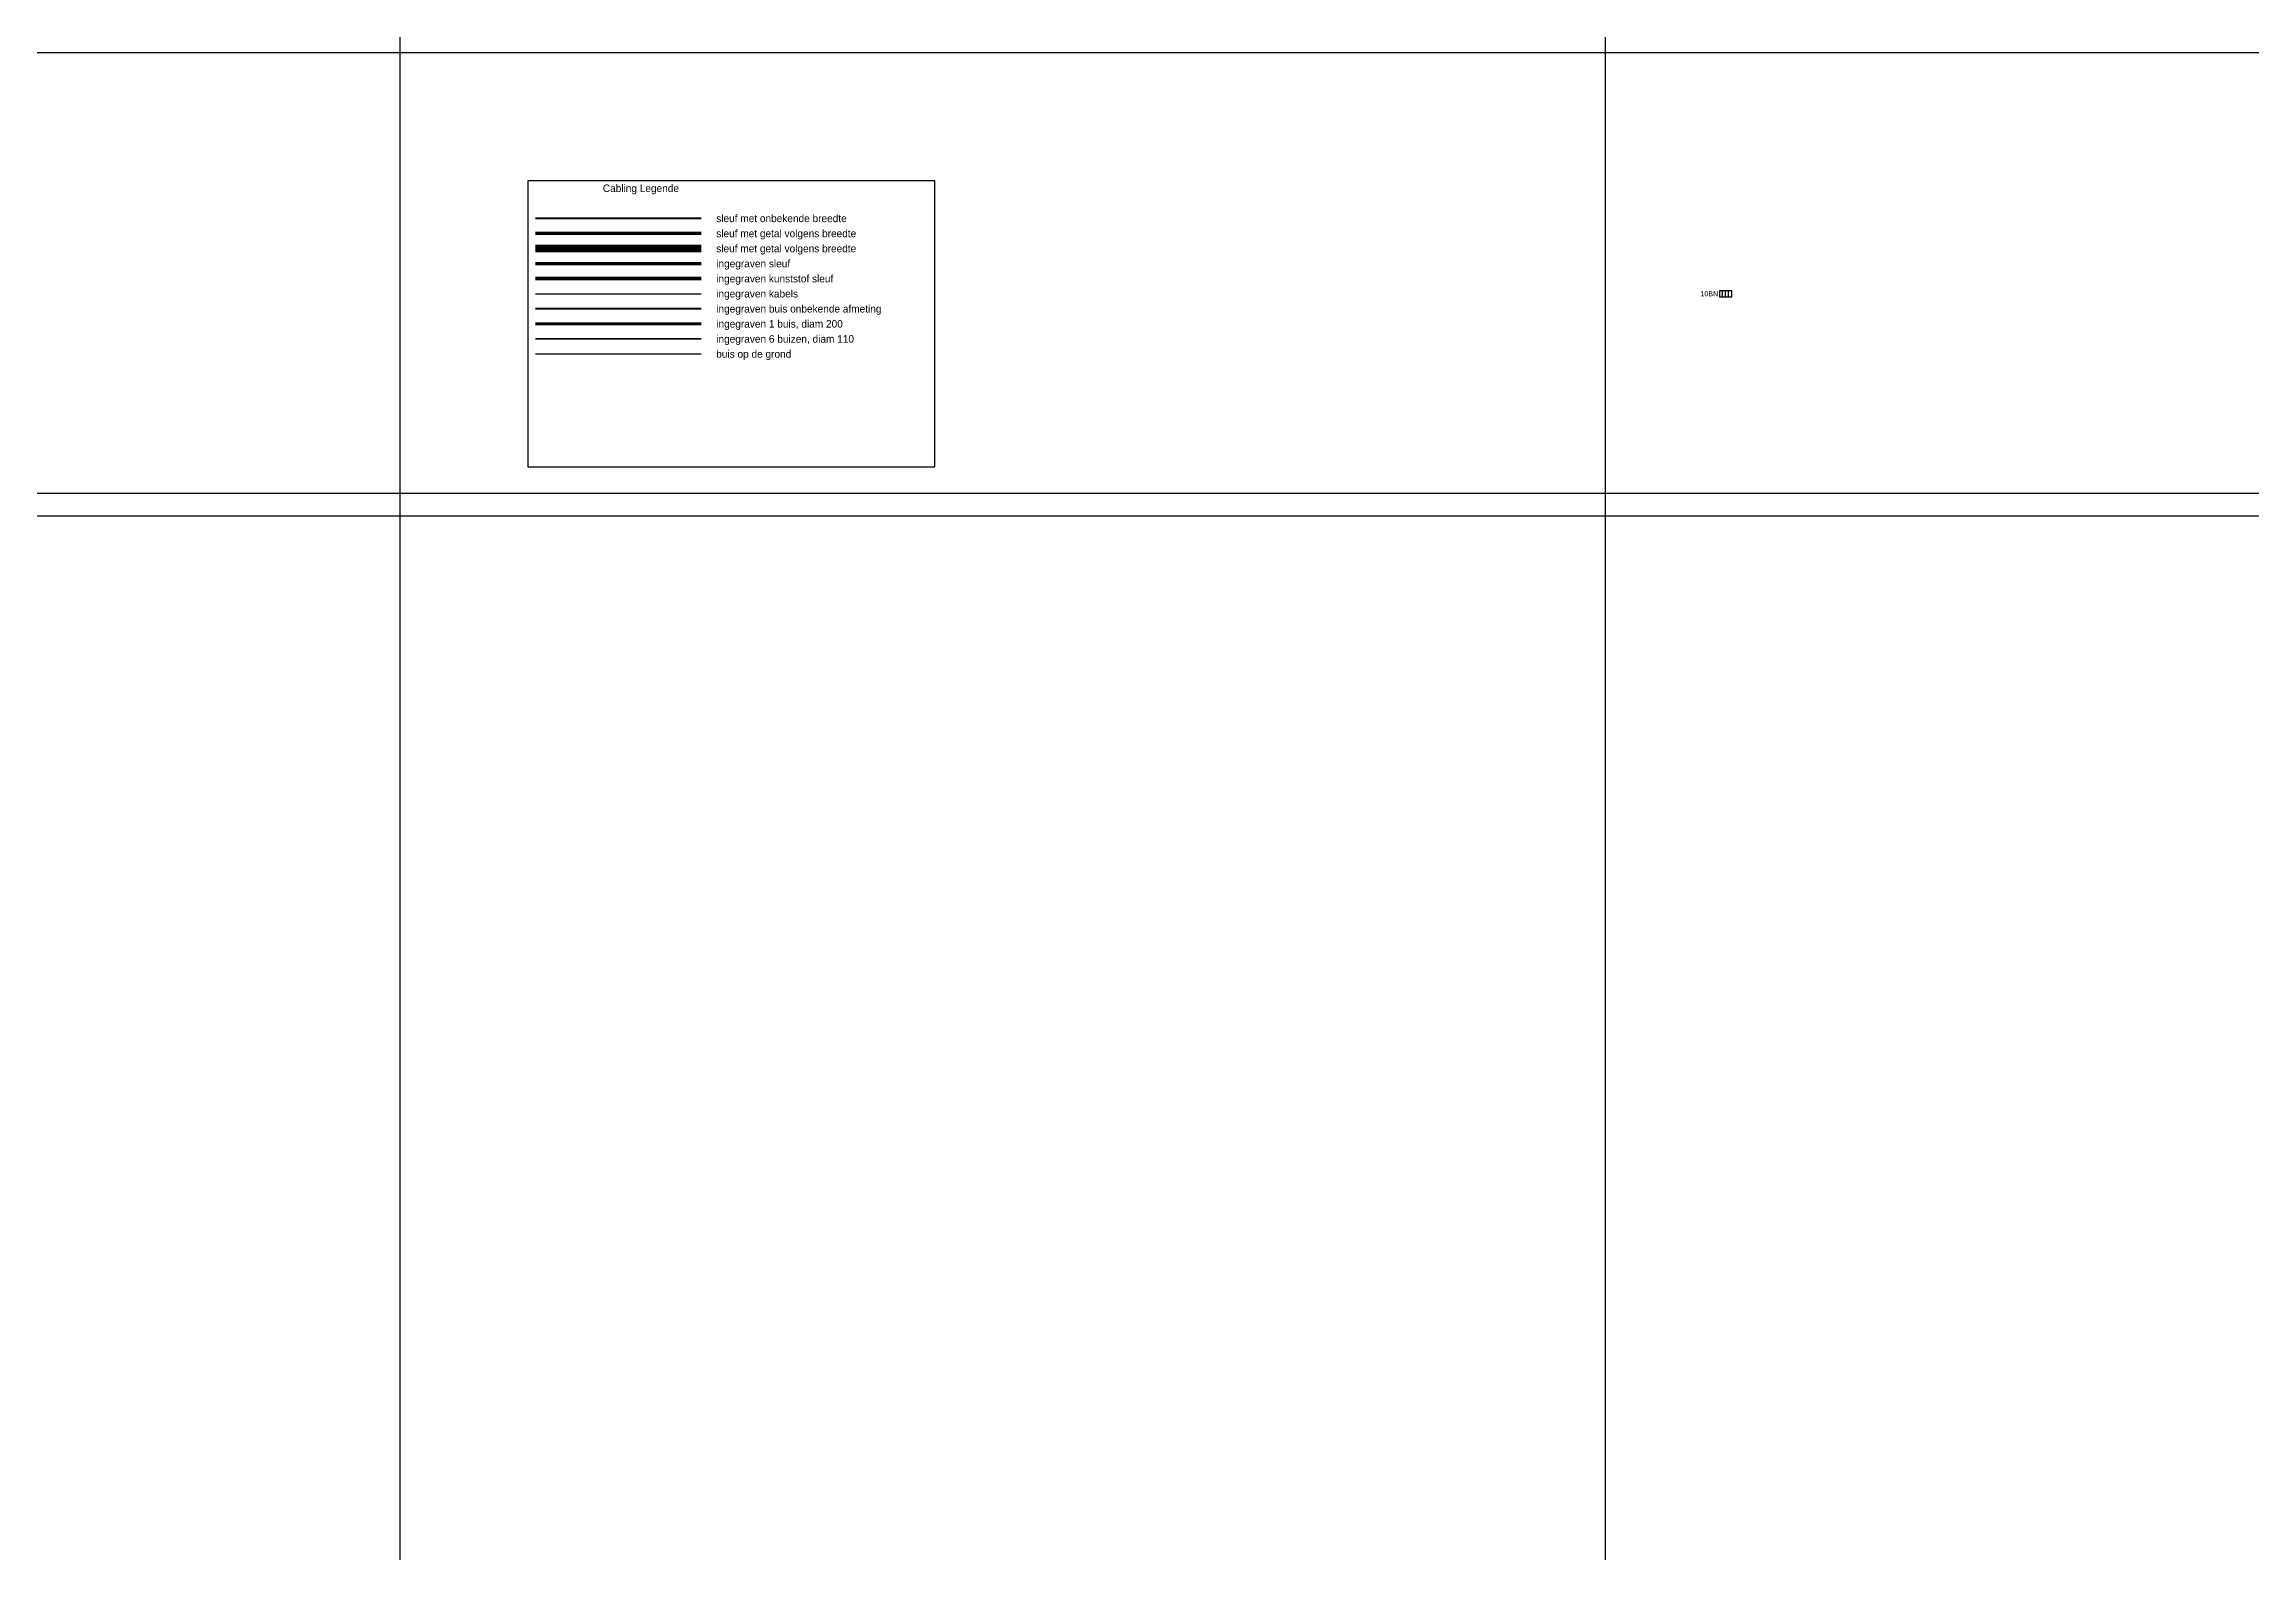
# Model space of a CAD drawing. Header units: metres. Extents: x -591 to 1776, y -567 to 241.
# Drawn here: x 1336.4 to 1482.9, y -259.6 to -159.4 of the extents above; entities that cross this region are included whole.
import ezdxf
from ezdxf.enums import TextEntityAlignment as Align

# ---------------------------------------------------------------- set-up
doc = ezdxf.new("R2010")
doc.units = ezdxf.units.M
doc.set_wipeout_variables(frame=1)
for name, color, linetype in [('300-01-00_algemeen omgeving', 7, 'Continuous'), ('300-01-16_wisselverwarming', 252, 'Continuous'), ('300-02-02_sleuven', 252, 'Continuous'), ('300-02-03_buizen op de grond', 252, 'Continuous'), ('300-02-04_ingegraven buizen', 250, 'Continuous'), ('300-02-08_ingegraven sleuven', 250, 'Continuous'), ('300-02-09_ingegraven', 250, 'Continuous')]:
    doc.layers.add(name, color=color, linetype=linetype)
doc.styles.add('ISOPLUS', font='isoplus.shx')
doc.styles.get("Standard").update_dxf_attribs({"font": 'isoplus.shx'})
doc.linetypes.add('BUIS..Ø....', pattern='A,2,0,1,["..%%C....",ISOPLUS,S=0.5,R=0,X=0.15,Y=-0.25],-1.9', length=4.9)
doc.linetypes.add('BUIS1Ø200', pattern='A,2,0,1,["1%%C200",ISOPLUS,S=0.5,R=0,X=0.15,Y=-0.25],-2.05', length=5.05)
doc.linetypes.add('BUIS1Ø80', pattern='A,2,0,1,["1%%C80",ISOPLUS,S=0.5,R=0,X=0.15,Y=-0.25],-1.7', length=4.7)
doc.linetypes.add('BUIS6Ø110', pattern='A,2,0,1,["6%%C110",ISOPLUS,S=0.5,R=0,X=0.15,Y=-0.25],-1.95', length=4.95)
doc.linetypes.add('Ingegraven', pattern='A,4.5,-0.25,["INGEGRAVEN",Standard,S=0.5,R=0,X=0,Y=-0.25],-4.25', length=9)
doc.linetypes.add('SLEUF...-SHORT', pattern='A,1.5,-0.1,["...",ISOPLUS,S=0.5,R=0,X=0,Y=-0.25],-1', length=2.6)
doc.linetypes.add('SLEUF220-SHORT', pattern='A,1.5,-0.1,["220",Standard,S=0.5,R=0,X=0,Y=-0.25],-1.1', length=2.7)
doc.linetypes.add('SLEUF240-Plastic-SHORT', pattern='A,1,-0.5,0,-0.5,1,-0.1,["240",Standard,S=0.5,R=0,X=0,Y=-0.25],-1.2', length=4.3)
doc.linetypes.add('SLEUF500-SHORT', pattern='A,1.5,-0.1,["500",Standard,S=0.5,R=0,X=0,Y=-0.25],-1.1', length=2.7)

# ---------------------------------------------------------------- blocks, each defined once
blk = doc.blocks.new('cab_legende')
at = {"linetype": 'Continuous'}
blk.add_wipeout([(0, 0), (28, 0), (28, 20), (0, 20)], dxfattribs=at)
blk.add_lwpolyline([(0.5, 0.5), (27.5, 0.5), (27.5, 19.5), (0.5, 19.5)], close=True, dxfattribs=at)
at = {"layer": '300-02-02_sleuven', "linetype": 'SLEUF...-SHORT', "const_width": 0.13}
blk.add_lwpolyline([(1, 17), (12, 17)], dxfattribs=at)
at = {"layer": '300-02-02_sleuven', "linetype": 'SLEUF500-SHORT', "const_width": 0.5}
blk.add_lwpolyline([(1, 15), (12, 15)], dxfattribs=at)
at = {"layer": '300-02-02_sleuven', "linetype": 'SLEUF220-SHORT', "const_width": 0.22}
blk.add_lwpolyline([(1, 16), (12, 16)], dxfattribs=at)
at = {"layer": '300-02-03_buizen op de grond', "linetype": 'BUIS1Ø80', "const_width": 0.08}
blk.add_lwpolyline([(1, 8), (12, 8)], dxfattribs=at)
at = {"layer": '300-02-04_ingegraven buizen', "linetype": 'BUIS..Ø....', "const_width": 0.13}
blk.add_lwpolyline([(1, 11), (12, 11)], dxfattribs=at)
at = {"layer": '300-02-04_ingegraven buizen', "linetype": 'BUIS1Ø200', "const_width": 0.2}
blk.add_lwpolyline([(1, 10), (12, 10)], dxfattribs=at)
at = {"layer": '300-02-04_ingegraven buizen', "linetype": 'BUIS6Ø110', "const_width": 0.11}
blk.add_lwpolyline([(1, 9), (12, 9)], dxfattribs=at)
at = {"layer": '300-02-08_ingegraven sleuven', "linetype": 'SLEUF220-SHORT', "const_width": 0.22}
blk.add_lwpolyline([(1, 14), (12, 14)], dxfattribs=at)
at = {"layer": '300-02-08_ingegraven sleuven', "linetype": 'SLEUF240-Plastic-SHORT', "const_width": 0.24}
blk.add_lwpolyline([(1, 13), (12, 13)], dxfattribs=at)
at = {"layer": '300-02-09_ingegraven', "linetype": 'Ingegraven'}
blk.add_lwpolyline([(1, 12), (12, 12)], dxfattribs=at)
at = {"linetype": 'Continuous'}
blk.add_text('Cabling Legende', height=0.5, dxfattribs=at).set_placement((8, 19), align=Align.MIDDLE_CENTER)
for s, p in [('sleuf met onbekende breedte', (13, 17)), ('sleuf met getal volgens breedte', (13, 16)), ('sleuf met getal volgens breedte', (13, 15)), ('ingegraven sleuf', (13, 14)), ('ingegraven kunststof sleuf', (13, 13)), ('ingegraven kabels', (13, 12)), ('ingegraven buis onbekende afmeting', (13, 11)), ('ingegraven 1 buis, diam 200', (13, 10)), ('ingegraven 6 buizen, diam 110', (13, 9)), ('buis op de grond', (13, 8))]:
    blk.add_text(s, height=0.5, dxfattribs=at).set_placement(p, align=Align.MIDDLE_LEFT)
blk = doc.blocks.new('wisselverwarming')
for p, q in [((-0.2, -0.2), (-0.2, 0.2)), ((0, -0.2), (0, 0.2)), ((0.2, -0.2), (0.2, 0.2))]:
    blk.add_line(p, q)
blk.add_lwpolyline([(-0.4, -0.2), (0.4, -0.2), (0.4, 0.2), (-0.4, 0.2)], close=True)
at = {"style": 'ISOPLUS', "width": 0.8}
blk.add_attdef('VCAW', text='', height=0.35, dxfattribs=at).set_placement((-0.5, 0), align=Align.MIDDLE_RIGHT)

msp = doc.modelspace()

# ---------------------------------------------------------------- linework, layer by layer
at = {"color": 1, "lineweight": -2}
for p, q in [((1360, 0), (1360, -560)), ((1440, 0), (1440, -560))]:
    msp.add_line(p, q, dxfattribs=at)
for p, q in [((82.94, -189.25), (1760, -189.25)), ((82.94, -190.75), (1760, -190.75))]:
    msp.add_line(p, q)
at = {"linetype": 'ByBlock'}
msp.add_lwpolyline([(-16, -160), (1776, -160), (1776, -480), (-16, -480)], close=True, dxfattribs=at)

# ---------------------------------------------------------------- block references
at = {"layer": '300-01-16_wisselverwarming', "linetype": 'ByBlock'}
msp.add_blockref('wisselverwarming', (1448, -176), dxfattribs=at).add_auto_attribs({'VCAW': '10BN'})

# ---------------------------------------------------------------- next in the draw order: block references
at = {"layer": '300-01-00_algemeen omgeving', "linetype": 'Continuous'}
msp.add_blockref('cab_legende', (1368, -188), dxfattribs=at)

doc.saveas('drawing.dxf')
